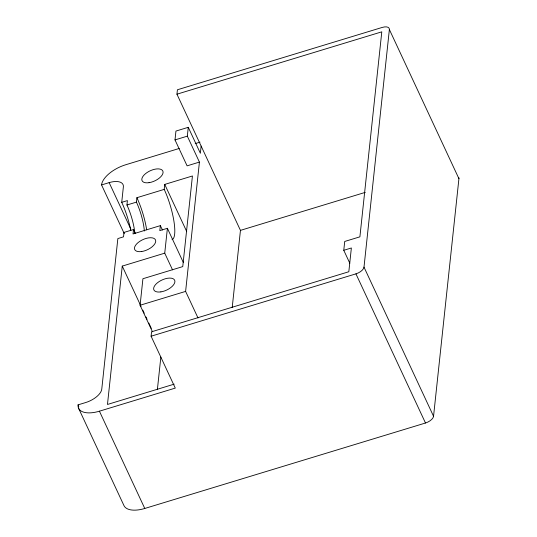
<?xml version="1.0" encoding="UTF-8"?>
<svg xmlns="http://www.w3.org/2000/svg" width="537" height="537" viewBox="0 0 537 537"><rect width="100%" height="100%" fill="white"/><g stroke="black" fill="none" stroke-linecap="round" stroke-linejoin="round"><path stroke-width="0.81" d="M130.806 230.507A33.542 8.236 73.1 0 0 121.724 202.321L123.376 186.849A16.365 7.934 -25 0 0 109.152 182.627L101.56 184.936L124.242 233.575M134.814 233.165A25.36 6.222 73.1 0 0 126.947 205.006L127.417 200.59L121.724 202.321M78.778 406.375L78.073 404.858L85.658 402.549A16.365 7.934 -25 0 0 101.775 389.09L117.851 238.569L123.544 236.837L124.013 232.414L133.498 229.527L133.028 233.951L160.341 225.634L159.811 230.608L167.396 228.299L164.738 253.162L122.255 266.097L107.474 404.462L174.169 384.156M144.352 231.004A25.36 6.222 73.1 0 0 136.425 202.12L136.901 197.703L164.215 189.386L164.745 184.413L192.434 175.982L182.755 266.607L142.923 278.73L140.09 305.251L152.488 331.832M78.073 404.858A24.541 11.901 -25 0 0 99.412 411.188L175.284 388.097L151.092 336.216L151.568 331.792L348.822 271.742L351.366 247.987L343.774 250.296L349.775 263.157M232.199 307.6L240.448 230.373L176.942 94.19L177.418 89.773L382.263 27.414A8.183 3.967 -25 0 1 389.379 29.522L458.927 178.673L433.547 416.276A8.183 3.967 -25 0 1 425.492 423.008L144.775 508.465A24.541 11.901 -25 0 1 123.839 505.324L78.483 408.053M188.272 127.316L187.326 136.156L199.422 162.093L187.098 165.846L175.002 139.909L175.941 131.068L188.272 127.316L200.368 153.253L201.133 146.071M157.381 389.573L160.852 357.071M198.012 317.978L185.614 291.396L199.422 162.093M343.774 250.296L344.72 241.455L359.897 236.837L381.794 31.831L176.942 94.19M433.547 416.276L363.999 267.124L389.379 29.522M175.002 139.909L187.326 136.156M179.244 148.46L125.739 164.745A24.541 11.901 -25 0 0 101.56 184.936M195.22 143.594L200.012 142.137M126.947 205.006L136.425 202.12M240.448 230.373L365.274 192.374M140.09 305.251L185.614 291.396M151.092 336.216L355.937 273.857A8.183 3.967 -25 0 0 363.999 267.124M355.937 273.857L425.492 423.008M164.745 184.413L186.701 231.501M167.396 228.299L183.332 262.472M164.738 253.162L172.531 269.869M109.152 182.627L130.766 228.984M122.255 266.097L141.023 306.352M142.795 310.144L144.211 313.185M145.983 316.984L147.044 319.26M148.816 323.059L151.293 328.375M99.412 411.188L144.775 508.465M136.901 197.703A33.542 8.236 73.1 0 1 146.668 229.789M135.626 233.662A25.36 6.222 73.1 0 1 133.498 229.527M162.523 229.984A33.542 8.236 73.1 0 1 160.341 225.634M164.215 189.386A33.542 8.236 73.1 0 1 172.048 239.596M458.793 177.613A8.183 3.967 -25 0 1 458.927 178.673M149.058 182.674A11.452 5.551 -25 0 0 162.879 171.135A11.452 5.551 -25 0 0 145.399 173.773A11.452 5.551 -25 0 0 149.058 182.674M141.701 251.524A11.452 5.551 -25 0 0 155.522 239.985A11.452 5.551 -25 0 0 138.049 242.623A11.452 5.551 -25 0 0 141.701 251.524M160.878 291.88A11.452 5.551 -25 0 0 174.7 280.334A11.452 5.551 -25 0 0 157.227 282.972A11.452 5.551 -25 0 0 160.878 291.88"/></g></svg>
